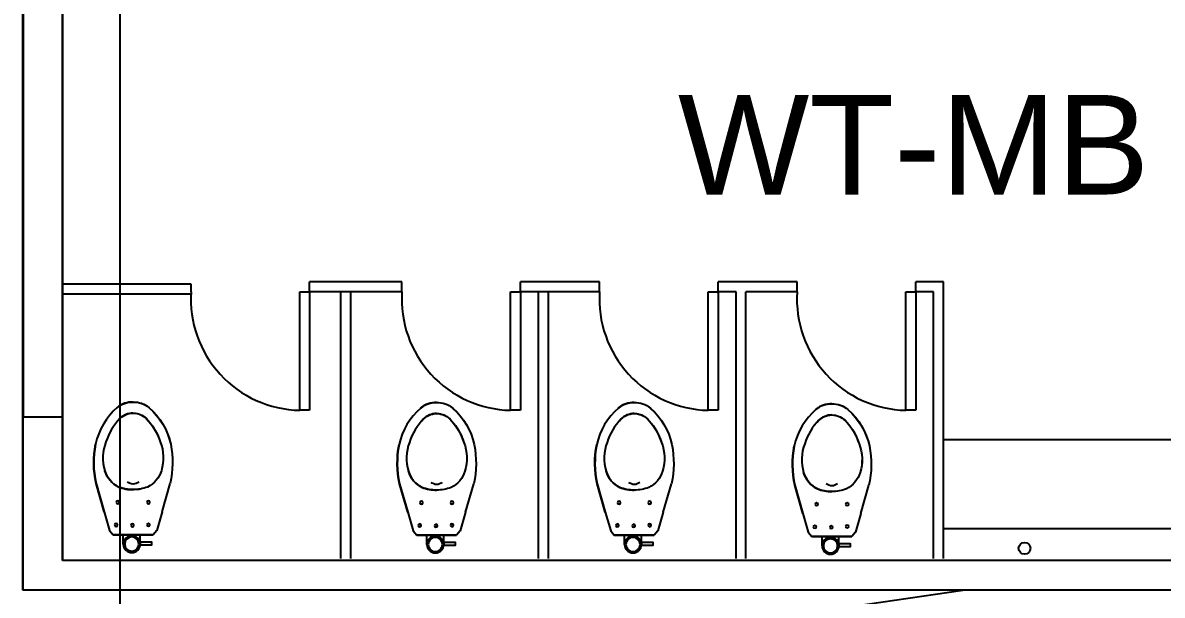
# Model space of a CAD drawing. Header units: millimetres. Extents: x 2148 to 2681, y 758 to 986.
# Drawn here: x 2427.803 to 2430.686, y 952.707 to 954.156 of the extents above; entities that cross this region are included whole.
import ezdxf

# ---------------------------------------------------------------- set-up
doc = ezdxf.new("R2010")
doc.units = ezdxf.units.MM
doc.linetypes.add('CENTER2', pattern=[28.575, 19.05, -3.175, 3.175, -3.175])
for name, color, linetype in [('D', 1, 'Continuous'), ('DR', 7, 'Continuous'), ('ELAYOUT', 4, 'Continuous'), ('HATCH', 8, 'Continuous'), ('S_GRID LINES', 252, 'Continuous'), ('TEXT', 6, 'Continuous')]:
    doc.layers.add(name, color=color, linetype=linetype)
doc.styles.add('SWISS', font='swissl.ttf')

# ---------------------------------------------------------------- blocks, each defined once
blk = doc.blocks.new('BOWL')
at = {"layer": 'DR', "color": 7, "linetype": 'Continuous'}
for p, q in [((-75570.291, -368.114), (-75570.431, -368.0742)), ((-75570.431, -368.0742), (-75570.291, -368.114)), ((-75570.291, -368.114), (-75570.1989, -368.1406)), ((-75570.1989, -368.1406), (-75570.1777, -368.1584)), ((-75570.1777, -368.1584), (-75570.1777, -368.3555)), ((-75570.1777, -368.3555), (-75570.1777, -368.1584)), ((-75570.291, -368.4), (-75570.1989, -368.3733)), ((-75570.1989, -368.3733), (-75570.1777, -368.3555)), ((-75570.291, -368.4), (-75570.431, -368.4398)), ((-75570.291, -368.4), (-75570.431, -368.4398))]:
    blk.add_line(p, q, dxfattribs=at)
at = {"layer": 'DR', "color": 8, "linetype": 'Continuous'}
for p, q in [((-75570.1317, -368.2087), (-75570.1777, -368.2087)), ((-75570.1317, -368.2921), (-75570.1777, -368.2921))]:
    blk.add_line(p, q, dxfattribs=at)
at = {"layer": 'DR', "color": 7, "linetype": 'Continuous'}
for points in [[(-75570.8325, -368.257, -0.190094), (-75570.8051, -368.1786, -0.160718), (-75570.6245, -368.0715, -0.104398), (-75570.431, -368.0742, -0.104398)], [(-75570.8325, -368.257, 0.190094), (-75570.8051, -368.3353, 0.160718), (-75570.6245, -368.4425, 0.104398), (-75570.431, -368.4398, 0.104398)]]:
    blk.add_lwpolyline(points, format="xyb", dxfattribs=at)
at = {"layer": 'DR', "color": 8, "linetype": 'Continuous'}
for points in [[(-75570.778, -368.2562, -0.187036), (-75570.7515, -368.1921, -0.115027), (-75570.6356, -368.1231, -0.170967), (-75570.4935, -368.1177, -0.209642), (-75570.4132, -368.1854, -0.096036), (-75570.4, -368.257)], [(-75570.778, -368.2577, 0.187036), (-75570.7515, -368.3219, 0.115027), (-75570.6356, -368.3909, 0.170967), (-75570.4935, -368.3963, 0.209642), (-75570.4132, -368.3286, 0.096036), (-75570.4, -368.257)]]:
    blk.add_lwpolyline(points, format="xyb", dxfattribs=at)
at = {"layer": 'DR', "color": 7, "linetype": 'Continuous'}
blk.add_lwpolyline([(-75570.1413, -368.292), (-75570.1283, -368.292), (-75570.1283, -368.3496), (-75570.1413, -368.3496)], close=True, dxfattribs=at)
at = {"layer": 'DR', "color": 8, "linetype": 'Continuous'}
for centre, radius in [((-75570.2259, -368.173), 0.00745), ((-75570.3379, -368.1815), 0.00745), ((-75570.1317, -368.2504), 0.035), ((-75570.2242, -368.2537), 0.00745), ((-75570.3379, -368.3325), 0.00745), ((-75570.2269, -368.3325), 0.00745)]:
    blk.add_circle(centre, radius, dxfattribs=at)
at = {"layer": 'DR', "color": 7, "linetype": 'Continuous'}
blk.add_circle((-75570.1317, -368.2504), 0.0417, dxfattribs=at)
for centre, radius, start, end in [((-75570.5342, -368.5313), 0.4686, 77.28, 101.1199), ((-75570.7195, -368.2526), 0.1131, 138.4248, 182.2387), ((-75570.7195, -368.2614), 0.1131, 177.7613, 221.5752), ((-75570.5525, -368.1153), 0.335, 221.3231, 257.5875), ((-75570.5342, -367.9827), 0.4686, 258.8801, 282.72)]:
    blk.add_arc(centre, radius, start, end, dxfattribs=at)
at = {"layer": 'DR', "color": 8, "linetype": 'Continuous'}
for centre, radius, start, end in [((-75570.5305, -368.2431), 0.1307, 26.2125, 73.5731), ((-75570.6821, -368.2583), 0.096, 129.0871, 179.204), ((-75570.5914, -368.255), 0.1913, 359.4176, 21.3602), ((-75570.6821, -368.2557), 0.096, 180.796, 230.9129), ((-75570.4701, -368.257), 0.0422, 318.929, 41.071), ((-75570.5914, -368.2589), 0.1913, 338.6398, 0.5824), ((-75570.5455, -368.1078), 0.2971, 228.446, 252.3404), ((-75570.5305, -368.2709), 0.1307, 286.4269, 333.7875), ((-75570.557, -368.1918), 0.2141, 248.4444, 287.252)]:
    blk.add_arc(centre, radius, start, end, dxfattribs=at)

msp = doc.modelspace()

# ---------------------------------------------------------------- linework, layer by layer
at = {"layer": 'D', "ltscale": 0.5}
msp.add_line((2427.9028179, 953.1572533, 0), (2427.8025039, 953.1572533, 0), dxfattribs=at)
at = {"layer": 'DR', "ltscale": 10}
for p, q in [((2427.8031236, 954.5309518, 0), (2427.8031236, 953.1572533, 0)), ((2427.9028179, 954.5309518, 0), (2427.9028179, 952.7940734, 0)), ((2428.5285087, 953.4747106, 0), (2428.5285087, 953.4997106, 0)), ((2428.5285087, 953.4747106, 0), (2428.5285087, 953.4997106, 0)), ((2428.7622164, 953.4997106, 0), (2428.5285087, 953.4997106, 0)), ((2428.7622164, 953.4747106, 0), (2428.7622164, 953.4997106, 0)), ((2428.7622164, 953.4747106, 0), (2428.7622164, 953.4997106, 0)), ((2428.7622164, 953.4747106, 0), (2428.7622164, 953.4997106, 0)), ((2429.2625048, 953.4997106, 0), (2429.0622164, 953.4997106, 0)), ((2429.0622164, 953.4747106, 0), (2429.0622164, 953.4997106, 0)), ((2429.2625048, 953.4747106, 0), (2429.2625048, 953.4997106, 0)), ((2429.2625048, 953.4747106, 0), (2429.2625048, 953.4997106, 0)), ((2429.2625048, 953.4747106, 0), (2429.2625048, 953.4997106, 0)), ((2429.7625048, 953.4997106, 0), (2429.5625048, 953.4997106, 0)), ((2429.5625048, 953.4747106, 0), (2429.5625048, 953.4997106, 0)), ((2429.7625048, 953.4747106, 0), (2429.7625048, 953.4997106, 0)), ((2430.1329991, 953.4997106, 0), (2430.0625048, 953.4997106, 0)), ((2430.0625048, 953.4747106, 0), (2430.0625048, 953.4997106, 0)), ((2430.1329991, 952.7997106, 0), (2430.1329991, 953.4997106, 0)), ((2428.2285087, 953.4940734, 0), (2427.9056553, 953.4940734, 0)), ((2428.2285087, 953.4690734, 0), (2427.9056642, 953.4690734, 0)), ((2428.2285087, 953.4747106, 0), (2428.2285087, 953.4940734, 0)), ((2428.5035087, 953.1747106, 0), (2428.5035087, 953.4747106, 0)), ((2428.5035087, 953.4747106, 0), (2428.5285087, 953.4747106, 0)), ((2428.5285087, 953.4747106, 0), (2428.5285087, 953.1747106, 0)), ((2428.7622164, 953.4747106, 0), (2428.5285087, 953.4747106, 0)), ((2428.7622164, 953.4747106, 0), (2428.5285087, 953.4747106, 0)), ((2428.7622164, 953.4747106, 0), (2428.5285087, 953.4747106, 0)), ((2428.6077107, 952.7997106, 0), (2428.6077107, 953.4747106, 0)), ((2428.6077107, 952.7997106, 0), (2428.6077107, 953.4747106, 0)), ((2428.6327107, 952.7997106, 0), (2428.6327107, 953.4747106, 0)), ((2428.6327107, 952.7997106, 0), (2428.6327107, 953.4747106, 0)), ((2429.0372164, 953.1747106, 0), (2429.0372164, 953.4747106, 0)), ((2429.0372164, 953.4747106, 0), (2429.0622164, 953.4747106, 0)), ((2429.1077107, 953.4747106, 0), (2429.0622164, 953.4747106, 0)), ((2429.0622164, 953.4747106, 0), (2429.0622164, 953.1747106, 0)), ((2429.1077107, 952.7997106, 0), (2429.1077107, 953.4747106, 0)), ((2429.2625048, 953.4747106, 0), (2429.1079991, 953.4747106, 0)), ((2429.1079991, 952.7997106, 0), (2429.1079991, 953.4747106, 0)), ((2429.1079991, 952.7997106, 0), (2429.1079991, 953.4747106, 0)), ((2429.1327107, 952.7997106, 0), (2429.1327107, 953.4747106, 0)), ((2429.2625048, 953.4747106, 0), (2429.1329991, 953.4747106, 0)), ((2429.1329991, 952.7997106, 0), (2429.1329991, 953.4747106, 0)), ((2429.2625048, 953.4747106, 0), (2429.1329991, 953.4747106, 0)), ((2429.1329991, 952.7997106, 0), (2429.1329991, 953.4747106, 0)), ((2429.5375048, 953.1747106, 0), (2429.5375048, 953.4747106, 0)), ((2429.5375048, 953.4747106, 0), (2429.5625048, 953.4747106, 0)), ((2429.6079991, 953.4747106, 0), (2429.5625048, 953.4747106, 0)), ((2429.5625048, 953.4747106, 0), (2429.5625048, 953.1747106, 0)), ((2429.6079991, 952.7997106, 0), (2429.6079991, 953.4747106, 0)), ((2429.7625048, 953.4747106, 0), (2429.6329991, 953.4747106, 0)), ((2429.6329991, 952.7997106, 0), (2429.6329991, 953.4747106, 0)), ((2430.0375048, 953.1747106, 0), (2430.0375048, 953.4747106, 0)), ((2430.0375048, 953.4747106, 0), (2430.0625048, 953.4747106, 0)), ((2430.1079991, 953.4747106, 0), (2430.0625048, 953.4747106, 0)), ((2430.0625048, 953.4747106, 0), (2430.0625048, 953.1747106, 0)), ((2430.1079991, 952.7997106, 0), (2430.1079991, 953.4747106, 0)), ((2428.5285087, 953.1747106, 0), (2428.5035087, 953.1747106, 0)), ((2429.0622164, 953.1747106, 0), (2429.0372164, 953.1747106, 0)), ((2429.5625048, 953.1747106, 0), (2429.5375048, 953.1747106, 0)), ((2430.0625048, 953.1747106, 0), (2430.0375048, 953.1747106, 0)), ((2431.4079991, 953.0997106, 0), (2430.1329991, 953.0997106, 0)), ((2431.4079991, 952.8747106, 0), (2430.1329991, 952.8747106, 0))]:
    msp.add_line(p, q, dxfattribs=at)
msp.add_circle((2430.3379956, 952.8253479, 0), 0.0149051, dxfattribs=at)
at = {"layer": 'ELAYOUT', "ltscale": 10}
for p, q in [((2427.8025048, 952.7190734, 0), (2427.8025039, 955.406811, 0)), ((2427.8025043, 955.406811, 0), (2427.8025043, 952.7190734, 0)), ((2427.8025043, 955.406811, 0), (2427.8025043, 952.7190734, 0)), ((2427.8025043, 952.7190734, 0), (2427.8025043, 955.406811, 0)), ((2427.8025043, 952.7190734, 0), (2427.8025043, 955.406811, 0)), ((2427.8025043, 952.7190734, 0), (2427.8025043, 955.406811, 0)), ((2427.8025043, 952.7190734, 0), (2427.8025043, 955.406811, 0)), ((2427.8025043, 955.406811, 0), (2427.8025043, 952.7190734, 0)), ((2427.8025043, 952.7190734, 0), (2427.8025043, 955.406811, 0)), ((2427.8025043, 952.7190734, 0), (2427.8025043, 955.406811, 0)), ((2427.9025043, 955.031811, 0), (2427.9025043, 952.7940734, 0)), ((2427.8025039, 953.1572533, 0), (2427.8025039, 952.7190734, 0)), ((2427.9028179, 952.7940734, 0), (2427.9028179, 953.1572533, 0)), ((2427.9028179, 952.7940734, 0), (2427.9028179, 953.1572533, 0)), ((2431.4079991, 952.7940734, 0), (2427.9028179, 952.7940734, 0)), ((2431.4079991, 952.7190734, 0), (2427.8025043, 952.7190734, 0))]:
    msp.add_line(p, q, dxfattribs=at)
at = {"layer": 'ELAYOUT', "linetype": 'ByBlock', "ltscale": 0.5}
msp.add_line((2427.9028179, 952.7940734, 0), (2427.9028179, 953.1572533, 0), dxfattribs=at)
at = {"layer": 'HATCH', "linetype": 'CENTER2', "ltscale": 0.5}
msp.add_line((2427.8031236, 953.1572533, 0), (2427.8031236, 954.5309518, 0), dxfattribs=at)
at = {"layer": 'HATCH', "linetype": 'CENTER2'}
msp.add_line((2427.8031236, 953.1572533, 0), (2427.8031236, 954.5309518, 0), dxfattribs=at)
at = {"layer": 'HATCH', "linetype": 'ByBlock', "ltscale": 0.5}
msp.add_line((2427.8025043, 952.3738651, 0), (2430.1815599, 952.7190734, 0), dxfattribs=at)
for centre in [(2428.509433, 953.456183, 0), (2429.0431407, 953.456183, 0), (2429.5434291, 953.456183, 0), (2430.0434291, 953.456183, 0)]:
    msp.add_arc(centre, 0.2815347, 176.226666, 268.7942281, dxfattribs=at)
at = {"layer": 'S_GRID LINES', "linetype": 'CENTER2', "ltscale": 0.2}
msp.add_line((2428.048657, 922.9776771, 0), (2428.048657, 960.9754912, 0), dxfattribs=at)

# ---------------------------------------------------------------- block references
at = {"layer": 'DR', "color": 7, "linetype": 'Continuous', "extrusion": (0, 0, -1), "xscale": 0.5130811014387291, "yscale": 0.5130811014387291, "zscale": -0.5130811014387275, "rotation": 270}
for p in [(-2239.1360344, -37820.770335, 0), (-2239.9043339, -37820.7714456, 0), (-2240.4046223, -37820.7714456, 0), (-2240.9046223, -37820.7749292, 0)]:
    msp.add_blockref('BOWL', p, dxfattribs=at)

# ---------------------------------------------------------------- texts
at = {"layer": 'TEXT', "style": 'SWISS', "text_generation_flag": 6}
msp.add_text('WT-MB', height=0.2521511, rotation=180, dxfattribs=at).set_placement((2429.4607906, 953.7209834, 0))

doc.saveas('drawing.dxf')
